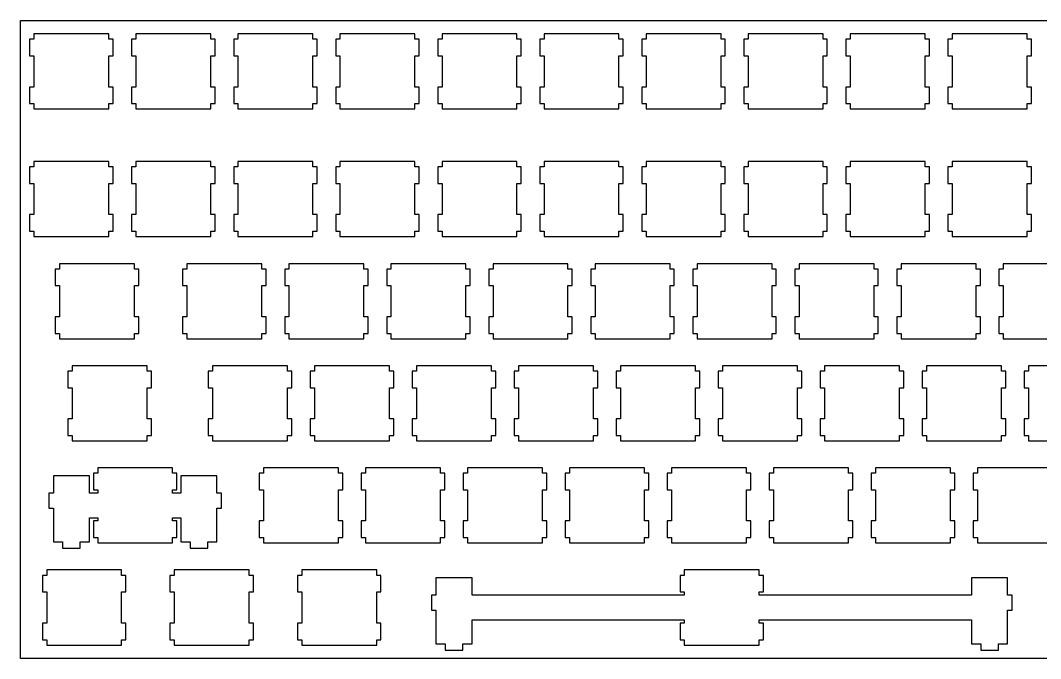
# Model space of a CAD drawing. Extents: x 0 to 305, y 0 to 119.
# Drawn here: x 0.1 to 190.6, y 0.4 to 119.5 of the extents above; entities that cross this region are included whole.
import ezdxf

# ---------------------------------------------------------------- set-up
doc = ezdxf.new("R2010")
doc.units = 0
doc.layers.get('0').update_dxf_attribs({"linetype": 'CONTINUOUS'})

msp = doc.modelspace()

# ---------------------------------------------------------------- linework, layer by layer
at = {"color": 0}
for p, q in [((0.09508, 119.496), (304.895, 119.496)), ((0.09508, 0.4327), (0.09508, 119.496)), ((2.61965, 116.971), (2.61965, 115.971)), ((16.6192, 116.971), (2.61965, 116.971)), ((16.6192, 115.971), (16.6192, 116.971)), ((21.6697, 116.971), (21.6697, 115.971)), ((35.669, 116.971), (21.6697, 116.971)), ((35.669, 115.971), (35.669, 116.971)), ((40.7197, 116.971), (40.7197, 115.971)), ((54.719, 116.971), (40.7197, 116.971)), ((54.719, 115.971), (54.719, 116.971)), ((59.7697, 116.971), (59.7697, 115.971)), ((73.769, 116.971), (59.7697, 116.971)), ((73.769, 115.971), (73.769, 116.971)), ((78.8197, 116.971), (78.8197, 115.971)), ((92.819, 116.971), (78.8197, 116.971)), ((92.819, 115.971), (92.819, 116.971)), ((97.8683, 116.971), (97.8683, 115.971)), ((111.869, 116.971), (97.8683, 116.971)), ((111.869, 115.971), (111.869, 116.971)), ((116.918, 116.971), (116.918, 115.971)), ((130.919, 116.971), (116.918, 116.971)), ((130.919, 115.971), (130.919, 116.971)), ((135.97, 116.971), (135.97, 115.971)), ((149.969, 116.971), (135.97, 116.971)), ((149.969, 115.971), (149.969, 116.971)), ((155.02, 116.971), (155.02, 115.971)), ((169.019, 116.971), (155.02, 116.971)), ((169.019, 115.971), (169.019, 116.971)), ((174.07, 116.971), (174.07, 115.971)), ((188.069, 116.971), (174.07, 116.971)), ((188.069, 115.971), (188.069, 116.971)), ((2.61965, 115.971), (1.81901, 115.971)), ((1.81901, 115.971), (1.81901, 112.871)), ((17.4198, 115.971), (16.6192, 115.971)), ((17.4198, 112.871), (17.4198, 115.971)), ((21.6697, 115.971), (20.869, 115.971)), ((20.869, 115.971), (20.869, 112.871)), ((36.4698, 115.971), (35.669, 115.971)), ((36.4698, 112.871), (36.4698, 115.971)), ((40.7197, 115.971), (39.9189, 115.971)), ((39.9189, 115.971), (39.9189, 112.871)), ((55.5198, 115.971), (54.719, 115.971)), ((55.5198, 112.871), (55.5198, 115.971)), ((59.7697, 115.971), (58.9689, 115.971)), ((58.9689, 115.971), (58.9689, 112.871)), ((74.5698, 115.971), (73.769, 115.971)), ((74.5698, 112.871), (74.5698, 115.971)), ((78.8197, 115.971), (78.0189, 115.971)), ((78.0189, 115.971), (78.0189, 112.871)), ((93.6184, 115.971), (92.819, 115.971)), ((93.6184, 112.871), (93.6184, 115.971)), ((97.8683, 115.971), (97.0689, 115.971)), ((97.0689, 115.971), (97.0689, 112.871)), ((112.668, 115.971), (111.869, 115.971)), ((112.668, 112.871), (112.668, 115.971)), ((116.918, 115.971), (116.119, 115.971)), ((116.119, 115.971), (116.119, 112.871)), ((131.72, 115.971), (130.919, 115.971)), ((131.72, 112.871), (131.72, 115.971)), ((135.97, 115.971), (135.169, 115.971)), ((135.169, 115.971), (135.169, 112.871)), ((150.77, 115.971), (149.969, 115.971)), ((150.77, 112.871), (150.77, 115.971)), ((155.02, 115.971), (154.219, 115.971)), ((154.219, 115.971), (154.219, 112.871)), ((169.82, 115.971), (169.019, 115.971)), ((169.82, 112.871), (169.82, 115.971)), ((174.07, 115.971), (173.269, 115.971)), ((173.269, 115.971), (173.269, 112.871)), ((188.87, 115.971), (188.069, 115.971)), ((188.87, 112.871), (188.87, 115.971)), ((1.81901, 112.871), (2.61965, 112.871)), ((2.61965, 112.871), (2.61965, 107.071)), ((16.6192, 107.071), (16.6192, 112.871)), ((16.6192, 112.871), (17.4198, 112.871)), ((20.869, 112.871), (21.6697, 112.871)), ((21.6697, 112.871), (21.6697, 107.071)), ((35.669, 107.071), (35.669, 112.871)), ((35.669, 112.871), (36.4698, 112.871)), ((39.9189, 112.871), (40.7197, 112.871)), ((40.7197, 112.871), (40.7197, 107.071)), ((54.719, 107.071), (54.719, 112.871)), ((54.719, 112.871), (55.5198, 112.871)), ((58.9689, 112.871), (59.7697, 112.871)), ((59.7697, 112.871), (59.7697, 107.071)), ((73.769, 107.071), (73.769, 112.871)), ((73.769, 112.871), (74.5698, 112.871)), ((78.0189, 112.871), (78.8197, 112.871)), ((78.8197, 112.871), (78.8197, 107.071)), ((92.819, 107.071), (92.819, 112.871)), ((92.819, 112.871), (93.6184, 112.871)), ((97.0689, 112.871), (97.8683, 112.871)), ((97.8683, 112.871), (97.8683, 107.071)), ((111.869, 107.071), (111.869, 112.871)), ((111.869, 112.871), (112.668, 112.871)), ((116.119, 112.871), (116.918, 112.871)), ((116.918, 112.871), (116.918, 107.071)), ((130.919, 107.071), (130.919, 112.871)), ((130.919, 112.871), (131.72, 112.871)), ((135.169, 112.871), (135.97, 112.871)), ((135.97, 112.871), (135.97, 107.071)), ((149.969, 107.071), (149.969, 112.871)), ((149.969, 112.871), (150.77, 112.871)), ((154.219, 112.871), (155.02, 112.871)), ((155.02, 112.871), (155.02, 107.071)), ((169.019, 107.071), (169.019, 112.871)), ((169.019, 112.871), (169.82, 112.871)), ((173.269, 112.871), (174.07, 112.871)), ((174.07, 112.871), (174.07, 107.071)), ((188.069, 107.071), (188.069, 112.871)), ((188.069, 112.871), (188.87, 112.871)), ((2.61965, 107.071), (1.81901, 107.071)), ((1.81901, 107.071), (1.81901, 103.972)), ((17.4198, 107.071), (16.6192, 107.071)), ((17.4198, 103.972), (17.4198, 107.071)), ((21.6697, 107.071), (20.869, 107.071)), ((20.869, 107.071), (20.869, 103.972)), ((36.4698, 107.071), (35.669, 107.071)), ((36.4698, 103.972), (36.4698, 107.071)), ((40.7197, 107.071), (39.9189, 107.071)), ((39.9189, 107.071), (39.9189, 103.972)), ((55.5198, 107.071), (54.719, 107.071)), ((55.5198, 103.972), (55.5198, 107.071)), ((59.7697, 107.071), (58.9689, 107.071)), ((58.9689, 107.071), (58.9689, 103.972)), ((74.5698, 107.071), (73.769, 107.071)), ((74.5698, 103.972), (74.5698, 107.071)), ((78.8197, 107.071), (78.0189, 107.071)), ((78.0189, 107.071), (78.0189, 103.972)), ((93.6184, 107.071), (92.819, 107.071)), ((93.6184, 103.972), (93.6184, 107.071)), ((97.8683, 107.071), (97.0689, 107.071)), ((97.0689, 107.071), (97.0689, 103.972)), ((112.668, 107.071), (111.869, 107.071)), ((112.668, 103.972), (112.668, 107.071)), ((116.918, 107.071), (116.119, 107.071)), ((116.119, 107.071), (116.119, 103.972)), ((131.72, 107.071), (130.919, 107.071)), ((131.72, 103.972), (131.72, 107.071)), ((135.97, 107.071), (135.169, 107.071)), ((135.169, 107.071), (135.169, 103.972)), ((150.77, 107.071), (149.969, 107.071)), ((150.77, 103.972), (150.77, 107.071)), ((155.02, 107.071), (154.219, 107.071)), ((154.219, 107.071), (154.219, 103.972)), ((169.82, 107.071), (169.019, 107.071)), ((169.82, 103.972), (169.82, 107.071)), ((174.07, 107.071), (173.269, 107.071)), ((173.269, 107.071), (173.269, 103.972)), ((188.87, 107.071), (188.069, 107.071)), ((188.87, 103.972), (188.87, 107.071)), ((1.81901, 103.972), (2.61965, 103.972)), ((2.61965, 103.972), (2.61965, 102.971)), ((2.61965, 102.971), (16.6192, 102.971)), ((16.6192, 102.971), (16.6192, 103.972)), ((16.6192, 103.972), (17.4198, 103.972)), ((20.869, 103.972), (21.6697, 103.972)), ((21.6697, 103.972), (21.6697, 102.971)), ((21.6697, 102.971), (35.669, 102.971)), ((35.669, 102.971), (35.669, 103.972)), ((35.669, 103.972), (36.4698, 103.972)), ((39.9189, 103.972), (40.7197, 103.972)), ((40.7197, 103.972), (40.7197, 102.971)), ((40.7197, 102.971), (54.719, 102.971)), ((54.719, 102.971), (54.719, 103.972)), ((54.719, 103.972), (55.5198, 103.972)), ((58.9689, 103.972), (59.7697, 103.972)), ((59.7697, 103.972), (59.7697, 102.971)), ((59.7697, 102.971), (73.769, 102.971)), ((73.769, 102.971), (73.769, 103.972)), ((73.769, 103.972), (74.5698, 103.972)), ((78.0189, 103.972), (78.8197, 103.972)), ((78.8197, 103.972), (78.8197, 102.971)), ((78.8197, 102.971), (92.819, 102.971)), ((92.819, 102.971), (92.819, 103.972)), ((92.819, 103.972), (93.6184, 103.972)), ((97.0689, 103.972), (97.8683, 103.972)), ((97.8683, 103.972), (97.8683, 102.971)), ((97.8683, 102.971), (111.869, 102.971)), ((111.869, 102.971), (111.869, 103.972)), ((111.869, 103.972), (112.668, 103.972)), ((116.119, 103.972), (116.918, 103.972)), ((116.918, 103.972), (116.918, 102.971)), ((116.918, 102.971), (130.919, 102.971)), ((130.919, 102.971), (130.919, 103.972)), ((130.919, 103.972), (131.72, 103.972)), ((135.169, 103.972), (135.97, 103.972)), ((135.97, 103.972), (135.97, 102.971)), ((135.97, 102.971), (149.969, 102.971)), ((149.969, 102.971), (149.969, 103.972)), ((149.969, 103.972), (150.77, 103.972)), ((154.219, 103.972), (155.02, 103.972)), ((155.02, 103.972), (155.02, 102.971)), ((155.02, 102.971), (169.019, 102.971)), ((169.019, 102.971), (169.019, 103.972)), ((169.019, 103.972), (169.82, 103.972)), ((173.269, 103.972), (174.07, 103.972)), ((174.07, 103.972), (174.07, 102.971)), ((174.07, 102.971), (188.069, 102.971)), ((188.069, 102.971), (188.069, 103.972)), ((188.069, 103.972), (188.87, 103.972)), ((2.61965, 92.159), (1.81901, 92.159)), ((1.81901, 92.159), (1.81901, 89.0598)), ((2.61965, 93.1594), (2.61965, 92.159)), ((16.6192, 93.1594), (2.61965, 93.1594)), ((16.6192, 92.159), (16.6192, 93.1594)), ((17.4198, 92.159), (16.6192, 92.159)), ((17.4198, 89.0598), (17.4198, 92.159)), ((21.6697, 92.159), (20.869, 92.159)), ((20.869, 92.159), (20.869, 89.0598)), ((21.6697, 93.1594), (21.6697, 92.159)), ((35.669, 93.1594), (21.6697, 93.1594)), ((35.669, 92.159), (35.669, 93.1594)), ((36.4698, 92.159), (35.669, 92.159)), ((36.4698, 89.0598), (36.4698, 92.159)), ((40.7197, 92.159), (39.9189, 92.159)), ((39.9189, 92.159), (39.9189, 89.0598)), ((40.7197, 93.1594), (40.7197, 92.159)), ((54.719, 93.1594), (40.7197, 93.1594)), ((54.719, 92.159), (54.719, 93.1594)), ((55.5198, 92.159), (54.719, 92.159)), ((55.5198, 89.0598), (55.5198, 92.159)), ((59.7697, 92.159), (58.9689, 92.159)), ((58.9689, 92.159), (58.9689, 89.0598)), ((59.7697, 93.1594), (59.7697, 92.159)), ((73.769, 93.1594), (59.7697, 93.1594)), ((73.769, 92.159), (73.769, 93.1594)), ((74.5698, 92.159), (73.769, 92.159)), ((74.5698, 89.0598), (74.5698, 92.159)), ((78.8197, 92.159), (78.0189, 92.159)), ((78.0189, 92.159), (78.0189, 89.0598)), ((78.8197, 93.1594), (78.8197, 92.159)), ((92.819, 93.1594), (78.8197, 93.1594)), ((92.819, 92.159), (92.819, 93.1594)), ((93.6184, 92.159), (92.819, 92.159)), ((93.6184, 89.0598), (93.6184, 92.159)), ((97.8683, 92.159), (97.0689, 92.159)), ((97.0689, 92.159), (97.0689, 89.0598)), ((97.8683, 93.1594), (97.8683, 92.159)), ((111.869, 93.1594), (97.8683, 93.1594)), ((111.869, 92.159), (111.869, 93.1594)), ((112.668, 92.159), (111.869, 92.159)), ((112.668, 89.0598), (112.668, 92.159)), ((116.918, 92.159), (116.119, 92.159)), ((116.119, 92.159), (116.119, 89.0598)), ((116.918, 93.1594), (116.918, 92.159)), ((130.919, 93.1594), (116.918, 93.1594)), ((130.919, 92.159), (130.919, 93.1594)), ((131.72, 92.159), (130.919, 92.159)), ((131.72, 89.0598), (131.72, 92.159)), ((135.97, 92.159), (135.169, 92.159)), ((135.169, 92.159), (135.169, 89.0598)), ((135.97, 93.1594), (135.97, 92.159)), ((149.969, 93.1594), (135.97, 93.1594)), ((149.969, 92.159), (149.969, 93.1594)), ((150.77, 92.159), (149.969, 92.159)), ((150.77, 89.0598), (150.77, 92.159)), ((155.02, 92.159), (154.219, 92.159)), ((154.219, 92.159), (154.219, 89.0598)), ((155.02, 93.1594), (155.02, 92.159)), ((169.019, 93.1594), (155.02, 93.1594)), ((169.019, 92.159), (169.019, 93.1594)), ((169.82, 92.159), (169.019, 92.159)), ((169.82, 89.0598), (169.82, 92.159)), ((174.07, 92.159), (173.269, 92.159)), ((173.269, 92.159), (173.269, 89.0598)), ((174.07, 93.1594), (174.07, 92.159)), ((188.069, 93.1594), (174.07, 93.1594)), ((188.069, 92.159), (188.069, 93.1594)), ((188.87, 92.159), (188.069, 92.159)), ((188.87, 89.0598), (188.87, 92.159)), ((1.81901, 89.0598), (2.61965, 89.0598)), ((2.61965, 89.0598), (2.61965, 83.2598)), ((16.6192, 83.2598), (16.6192, 89.0598)), ((16.6192, 89.0598), (17.4198, 89.0598)), ((20.869, 89.0598), (21.6697, 89.0598)), ((21.6697, 89.0598), (21.6697, 83.2598)), ((35.669, 83.2598), (35.669, 89.0598)), ((35.669, 89.0598), (36.4698, 89.0598)), ((39.9189, 89.0598), (40.7197, 89.0598)), ((40.7197, 89.0598), (40.7197, 83.2598)), ((54.719, 83.2598), (54.719, 89.0598)), ((54.719, 89.0598), (55.5198, 89.0598)), ((58.9689, 89.0598), (59.7697, 89.0598)), ((59.7697, 89.0598), (59.7697, 83.2598)), ((73.769, 83.2598), (73.769, 89.0598)), ((73.769, 89.0598), (74.5698, 89.0598)), ((78.0189, 89.0598), (78.8197, 89.0598)), ((78.8197, 89.0598), (78.8197, 83.2598)), ((92.819, 83.2598), (92.819, 89.0598)), ((92.819, 89.0598), (93.6184, 89.0598)), ((97.0689, 89.0598), (97.8683, 89.0598)), ((97.8683, 89.0598), (97.8683, 83.2598)), ((111.869, 83.2598), (111.869, 89.0598)), ((111.869, 89.0598), (112.668, 89.0598)), ((116.119, 89.0598), (116.918, 89.0598)), ((116.918, 89.0598), (116.918, 83.2598)), ((130.919, 83.2598), (130.919, 89.0598)), ((130.919, 89.0598), (131.72, 89.0598)), ((135.169, 89.0598), (135.97, 89.0598)), ((135.97, 89.0598), (135.97, 83.2598)), ((149.969, 83.2598), (149.969, 89.0598)), ((149.969, 89.0598), (150.77, 89.0598)), ((154.219, 89.0598), (155.02, 89.0598)), ((155.02, 89.0598), (155.02, 83.2598)), ((169.019, 83.2598), (169.019, 89.0598)), ((169.019, 89.0598), (169.82, 89.0598)), ((173.269, 89.0598), (174.07, 89.0598)), ((174.07, 89.0598), (174.07, 83.2598)), ((188.069, 83.2598), (188.069, 89.0598)), ((188.069, 89.0598), (188.87, 89.0598)), ((2.61965, 83.2598), (1.81901, 83.2598)), ((1.81901, 83.2598), (1.81901, 80.1592)), ((17.4198, 83.2598), (16.6192, 83.2598)), ((17.4198, 80.1592), (17.4198, 83.2598)), ((21.6697, 83.2598), (20.869, 83.2598)), ((20.869, 83.2598), (20.869, 80.1592)), ((36.4698, 83.2598), (35.669, 83.2598)), ((36.4698, 80.1592), (36.4698, 83.2598)), ((40.7197, 83.2598), (39.9189, 83.2598)), ((39.9189, 83.2598), (39.9189, 80.1592)), ((55.5198, 83.2598), (54.719, 83.2598)), ((55.5198, 80.1592), (55.5198, 83.2598)), ((59.7697, 83.2598), (58.9689, 83.2598)), ((58.9689, 83.2598), (58.9689, 80.1592)), ((74.5698, 83.2598), (73.769, 83.2598)), ((74.5698, 80.1592), (74.5698, 83.2598)), ((78.8197, 83.2598), (78.0189, 83.2598)), ((78.0189, 83.2598), (78.0189, 80.1592)), ((93.6184, 83.2598), (92.819, 83.2598)), ((93.6184, 80.1592), (93.6184, 83.2598)), ((97.8683, 83.2598), (97.0689, 83.2598)), ((97.0689, 83.2598), (97.0689, 80.1592)), ((112.668, 83.2598), (111.869, 83.2598)), ((112.668, 80.1592), (112.668, 83.2598)), ((116.918, 83.2598), (116.119, 83.2598)), ((116.119, 83.2598), (116.119, 80.1592)), ((131.72, 83.2598), (130.919, 83.2598)), ((131.72, 80.1592), (131.72, 83.2598)), ((135.97, 83.2598), (135.169, 83.2598)), ((135.169, 83.2598), (135.169, 80.1592)), ((150.77, 83.2598), (149.969, 83.2598)), ((150.77, 80.1592), (150.77, 83.2598)), ((155.02, 83.2598), (154.219, 83.2598)), ((154.219, 83.2598), (154.219, 80.1592)), ((169.82, 83.2598), (169.019, 83.2598)), ((169.82, 80.1592), (169.82, 83.2598)), ((174.07, 83.2598), (173.269, 83.2598)), ((173.269, 83.2598), (173.269, 80.1592)), ((188.87, 83.2598), (188.069, 83.2598)), ((188.87, 80.1592), (188.87, 83.2598)), ((1.81901, 80.1592), (2.61965, 80.1592)), ((2.61965, 80.1592), (2.61965, 79.1587)), ((16.6192, 79.1587), (16.6192, 80.1592)), ((16.6192, 80.1592), (17.4198, 80.1592)), ((20.869, 80.1592), (21.6697, 80.1592)), ((21.6697, 80.1592), (21.6697, 79.1587)), ((35.669, 79.1587), (35.669, 80.1592)), ((35.669, 80.1592), (36.4698, 80.1592)), ((39.9189, 80.1592), (40.7197, 80.1592)), ((40.7197, 80.1592), (40.7197, 79.1587)), ((54.719, 79.1587), (54.719, 80.1592)), ((54.719, 80.1592), (55.5198, 80.1592)), ((58.9689, 80.1592), (59.7697, 80.1592)), ((59.7697, 80.1592), (59.7697, 79.1587)), ((73.769, 79.1587), (73.769, 80.1592)), ((73.769, 80.1592), (74.5698, 80.1592)), ((78.0189, 80.1592), (78.8197, 80.1592)), ((78.8197, 80.1592), (78.8197, 79.1587)), ((92.819, 79.1587), (92.819, 80.1592)), ((92.819, 80.1592), (93.6184, 80.1592)), ((97.0689, 80.1592), (97.8683, 80.1592)), ((97.8683, 80.1592), (97.8683, 79.1587)), ((111.869, 79.1587), (111.869, 80.1592)), ((111.869, 80.1592), (112.668, 80.1592)), ((116.119, 80.1592), (116.918, 80.1592)), ((116.918, 80.1592), (116.918, 79.1587)), ((130.919, 79.1587), (130.919, 80.1592)), ((130.919, 80.1592), (131.72, 80.1592)), ((135.169, 80.1592), (135.97, 80.1592)), ((135.97, 80.1592), (135.97, 79.1587)), ((149.969, 79.1587), (149.969, 80.1592)), ((149.969, 80.1592), (150.77, 80.1592)), ((154.219, 80.1592), (155.02, 80.1592)), ((155.02, 80.1592), (155.02, 79.1587)), ((169.019, 79.1587), (169.019, 80.1592)), ((169.019, 80.1592), (169.82, 80.1592)), ((173.269, 80.1592), (174.07, 80.1592)), ((174.07, 80.1592), (174.07, 79.1587)), ((188.069, 79.1587), (188.069, 80.1592)), ((188.069, 80.1592), (188.87, 80.1592)), ((2.61965, 79.1587), (16.6192, 79.1587)), ((21.6697, 79.1587), (35.669, 79.1587)), ((40.7197, 79.1587), (54.719, 79.1587)), ((59.7697, 79.1587), (73.769, 79.1587)), ((78.8197, 79.1587), (92.819, 79.1587)), ((97.8683, 79.1587), (111.869, 79.1587)), ((116.918, 79.1587), (130.919, 79.1587)), ((135.97, 79.1587), (149.969, 79.1587)), ((155.02, 79.1587), (169.019, 79.1587)), ((174.07, 79.1587), (188.069, 79.1587)), ((7.38216, 73.109), (6.58153, 73.109)), ((6.58153, 73.109), (6.58153, 70.0098)), ((7.38216, 74.1094), (7.38216, 73.109)), ((21.3817, 74.1094), (7.38216, 74.1094)), ((21.3817, 73.109), (21.3817, 74.1094)), ((22.1809, 73.109), (21.3817, 73.109)), ((22.1809, 70.0098), (22.1809, 73.109)), ((31.1947, 73.109), (30.394, 73.109)), ((30.394, 73.109), (30.394, 70.0098)), ((31.1947, 74.1094), (31.1947, 73.109)), ((45.194, 74.1094), (31.1947, 74.1094)), ((45.194, 73.109), (45.194, 74.1094)), ((45.9948, 73.109), (45.194, 73.109)), ((45.9948, 70.0098), (45.9948, 73.109)), ((50.2447, 73.109), (49.4439, 73.109)), ((49.4439, 73.109), (49.4439, 70.0098)), ((50.2447, 74.1094), (50.2447, 73.109)), ((64.244, 74.1094), (50.2447, 74.1094)), ((64.244, 73.109), (64.244, 74.1094)), ((65.0448, 73.109), (64.244, 73.109)), ((65.0448, 70.0098), (65.0448, 73.109)), ((69.2947, 73.109), (68.4939, 73.109)), ((68.4939, 73.109), (68.4939, 70.0098)), ((69.2947, 74.1094), (69.2947, 73.109)), ((83.294, 74.1094), (69.2947, 74.1094)), ((83.294, 73.109), (83.294, 74.1094)), ((84.0948, 73.109), (83.294, 73.109)), ((84.0948, 70.0098), (84.0948, 73.109)), ((88.3447, 73.109), (87.5439, 73.109)), ((87.5439, 73.109), (87.5439, 70.0098)), ((88.3447, 74.1094), (88.3447, 73.109)), ((102.344, 74.1094), (88.3447, 74.1094)), ((102.344, 73.109), (102.344, 74.1094)), ((103.145, 73.109), (102.344, 73.109)), ((103.145, 70.0098), (103.145, 73.109)), ((107.395, 73.109), (106.594, 73.109)), ((106.594, 73.109), (106.594, 70.0098)), ((107.395, 74.1094), (107.395, 73.109)), ((121.394, 74.1094), (107.395, 74.1094)), ((121.394, 73.109), (121.394, 74.1094)), ((122.195, 73.109), (121.394, 73.109)), ((122.195, 70.0098), (122.195, 73.109)), ((126.445, 73.109), (125.644, 73.109)), ((125.644, 73.109), (125.644, 70.0098)), ((126.445, 74.1094), (126.445, 73.109)), ((140.444, 74.1094), (126.445, 74.1094)), ((140.444, 73.109), (140.444, 74.1094)), ((141.245, 73.109), (140.444, 73.109)), ((141.245, 70.0098), (141.245, 73.109)), ((145.495, 73.109), (144.694, 73.109)), ((144.694, 73.109), (144.694, 70.0098)), ((145.495, 74.1094), (145.495, 73.109)), ((159.494, 74.1094), (145.495, 74.1094)), ((159.494, 73.109), (159.494, 74.1094)), ((160.295, 73.109), (159.494, 73.109)), ((160.295, 70.0098), (160.295, 73.109)), ((164.545, 73.109), (163.744, 73.109)), ((163.744, 73.109), (163.744, 70.0098)), ((164.545, 74.1094), (164.545, 73.109)), ((178.544, 74.1094), (164.545, 74.1094)), ((178.544, 73.109), (178.544, 74.1094)), ((179.345, 73.109), (178.544, 73.109)), ((179.345, 70.0098), (179.345, 73.109)), ((183.595, 73.109), (182.794, 73.109)), ((182.794, 73.109), (182.794, 70.0098)), ((183.595, 74.1094), (183.595, 73.109)), ((197.594, 74.1094), (183.595, 74.1094)), ((6.58153, 70.0098), (7.38216, 70.0098)), ((7.38216, 70.0098), (7.38216, 64.2098)), ((21.3817, 64.2098), (21.3817, 70.0098)), ((21.3817, 70.0098), (22.1809, 70.0098)), ((30.394, 70.0098), (31.1947, 70.0098)), ((31.1947, 70.0098), (31.1947, 64.2098)), ((45.194, 64.2098), (45.194, 70.0098)), ((45.194, 70.0098), (45.9948, 70.0098)), ((49.4439, 70.0098), (50.2447, 70.0098)), ((50.2447, 70.0098), (50.2447, 64.2098)), ((64.244, 64.2098), (64.244, 70.0098)), ((64.244, 70.0098), (65.0448, 70.0098)), ((68.4939, 70.0098), (69.2947, 70.0098)), ((69.2947, 70.0098), (69.2947, 64.2098)), ((83.294, 64.2098), (83.294, 70.0098)), ((83.294, 70.0098), (84.0948, 70.0098)), ((87.5439, 70.0098), (88.3447, 70.0098)), ((88.3447, 70.0098), (88.3447, 64.2098)), ((102.344, 64.2098), (102.344, 70.0098)), ((102.344, 70.0098), (103.145, 70.0098)), ((106.594, 70.0098), (107.395, 70.0098)), ((107.395, 70.0098), (107.395, 64.2098)), ((121.394, 64.2098), (121.394, 70.0098)), ((121.394, 70.0098), (122.195, 70.0098)), ((125.644, 70.0098), (126.445, 70.0098)), ((126.445, 70.0098), (126.445, 64.2098)), ((140.444, 64.2098), (140.444, 70.0098)), ((140.444, 70.0098), (141.245, 70.0098)), ((144.694, 70.0098), (145.495, 70.0098)), ((145.495, 70.0098), (145.495, 64.2098)), ((159.494, 64.2098), (159.494, 70.0098)), ((159.494, 70.0098), (160.295, 70.0098)), ((163.744, 70.0098), (164.545, 70.0098)), ((164.545, 70.0098), (164.545, 64.2098)), ((178.544, 64.2098), (178.544, 70.0098)), ((178.544, 70.0098), (179.345, 70.0098)), ((182.794, 70.0098), (183.595, 70.0098)), ((183.595, 70.0098), (183.595, 64.2098)), ((7.38216, 64.2098), (6.58153, 64.2098)), ((6.58153, 64.2098), (6.58153, 61.1092)), ((22.1809, 64.2098), (21.3817, 64.2098)), ((22.1809, 61.1092), (22.1809, 64.2098)), ((31.1947, 64.2098), (30.394, 64.2098)), ((30.394, 64.2098), (30.394, 61.1092)), ((45.9948, 64.2098), (45.194, 64.2098)), ((45.9948, 61.1092), (45.9948, 64.2098)), ((50.2447, 64.2098), (49.4439, 64.2098)), ((49.4439, 64.2098), (49.4439, 61.1092)), ((65.0448, 64.2098), (64.244, 64.2098)), ((65.0448, 61.1092), (65.0448, 64.2098)), ((69.2947, 64.2098), (68.4939, 64.2098)), ((68.4939, 64.2098), (68.4939, 61.1092)), ((84.0948, 64.2098), (83.294, 64.2098)), ((84.0948, 61.1092), (84.0948, 64.2098)), ((88.3447, 64.2098), (87.5439, 64.2098)), ((87.5439, 64.2098), (87.5439, 61.1092)), ((103.145, 64.2098), (102.344, 64.2098)), ((103.145, 61.1092), (103.145, 64.2098)), ((107.395, 64.2098), (106.594, 64.2098)), ((106.594, 64.2098), (106.594, 61.1092)), ((122.195, 64.2098), (121.394, 64.2098)), ((122.195, 61.1092), (122.195, 64.2098)), ((126.445, 64.2098), (125.644, 64.2098)), ((125.644, 64.2098), (125.644, 61.1092)), ((141.245, 64.2098), (140.444, 64.2098)), ((141.245, 61.1092), (141.245, 64.2098)), ((145.495, 64.2098), (144.694, 64.2098)), ((144.694, 64.2098), (144.694, 61.1092)), ((160.295, 64.2098), (159.494, 64.2098)), ((160.295, 61.1092), (160.295, 64.2098)), ((164.545, 64.2098), (163.744, 64.2098)), ((163.744, 64.2098), (163.744, 61.1092)), ((179.345, 64.2098), (178.544, 64.2098)), ((179.345, 61.1092), (179.345, 64.2098)), ((183.595, 64.2098), (182.794, 64.2098)), ((182.794, 64.2098), (182.794, 61.1092)), ((6.58153, 61.1092), (7.38216, 61.1092)), ((7.38216, 61.1092), (7.38216, 60.1087)), ((21.3817, 60.1087), (21.3817, 61.1092)), ((21.3817, 61.1092), (22.1809, 61.1092)), ((30.394, 61.1092), (31.1947, 61.1092)), ((31.1947, 61.1092), (31.1947, 60.1087)), ((45.194, 60.1087), (45.194, 61.1092)), ((45.194, 61.1092), (45.9948, 61.1092)), ((49.4439, 61.1092), (50.2447, 61.1092)), ((50.2447, 61.1092), (50.2447, 60.1087)), ((64.244, 60.1087), (64.244, 61.1092)), ((64.244, 61.1092), (65.0448, 61.1092)), ((68.4939, 61.1092), (69.2947, 61.1092)), ((69.2947, 61.1092), (69.2947, 60.1087)), ((83.294, 60.1087), (83.294, 61.1092)), ((83.294, 61.1092), (84.0948, 61.1092)), ((87.5439, 61.1092), (88.3447, 61.1092)), ((88.3447, 61.1092), (88.3447, 60.1087)), ((102.344, 60.1087), (102.344, 61.1092)), ((102.344, 61.1092), (103.145, 61.1092)), ((106.594, 61.1092), (107.395, 61.1092)), ((107.395, 61.1092), (107.395, 60.1087)), ((121.394, 60.1087), (121.394, 61.1092)), ((121.394, 61.1092), (122.195, 61.1092)), ((125.644, 61.1092), (126.445, 61.1092)), ((126.445, 61.1092), (126.445, 60.1087)), ((140.444, 60.1087), (140.444, 61.1092)), ((140.444, 61.1092), (141.245, 61.1092)), ((144.694, 61.1092), (145.495, 61.1092)), ((145.495, 61.1092), (145.495, 60.1087)), ((159.494, 60.1087), (159.494, 61.1092)), ((159.494, 61.1092), (160.295, 61.1092)), ((163.744, 61.1092), (164.545, 61.1092)), ((164.545, 61.1092), (164.545, 60.1087)), ((178.544, 60.1087), (178.544, 61.1092)), ((178.544, 61.1092), (179.345, 61.1092)), ((182.794, 61.1092), (183.595, 61.1092)), ((183.595, 61.1092), (183.595, 60.1087)), ((7.38216, 60.1087), (21.3817, 60.1087)), ((31.1947, 60.1087), (45.194, 60.1087)), ((50.2447, 60.1087), (64.244, 60.1087)), ((69.2947, 60.1087), (83.294, 60.1087)), ((88.3447, 60.1087), (102.344, 60.1087)), ((107.395, 60.1087), (121.394, 60.1087)), ((126.445, 60.1087), (140.444, 60.1087)), ((145.495, 60.1087), (159.494, 60.1087)), ((164.545, 60.1087), (178.544, 60.1087)), ((183.595, 60.1087), (197.594, 60.1087)), ((9.76203, 54.059), (8.96278, 54.059)), ((8.96278, 54.059), (8.96278, 50.9598)), ((9.76203, 55.0594), (9.76203, 54.059)), ((23.7629, 55.0594), (9.76203, 55.0594)), ((23.7629, 54.059), (23.7629, 55.0594)), ((24.5622, 54.059), (23.7629, 54.059)), ((24.5622, 50.9598), (24.5622, 54.059)), ((35.9572, 54.059), (35.1565, 54.059)), ((35.1565, 54.059), (35.1565, 50.9598)), ((35.9572, 55.0594), (35.9572, 54.059)), ((49.9565, 55.0594), (35.9572, 55.0594)), ((49.9565, 54.059), (49.9565, 55.0594)), ((50.7559, 54.059), (49.9565, 54.059)), ((50.7559, 50.9598), (50.7559, 54.059)), ((55.0072, 54.059), (54.2064, 54.059)), ((54.2064, 54.059), (54.2064, 50.9598)), ((55.0072, 55.0594), (55.0072, 54.059)), ((69.0065, 55.0594), (55.0072, 55.0594)), ((69.0065, 54.059), (69.0065, 55.0594)), ((69.8059, 54.059), (69.0065, 54.059)), ((69.8059, 50.9598), (69.8059, 54.059)), ((74.0572, 54.059), (73.2564, 54.059)), ((73.2564, 54.059), (73.2564, 50.9598)), ((74.0572, 55.0594), (74.0572, 54.059)), ((88.0565, 55.0594), (74.0572, 55.0594)), ((88.0565, 54.059), (88.0565, 55.0594)), ((88.8559, 54.059), (88.0565, 54.059)), ((88.8559, 50.9598), (88.8559, 54.059)), ((93.1072, 54.059), (92.3064, 54.059)), ((92.3064, 54.059), (92.3064, 50.9598)), ((93.1072, 55.0594), (93.1072, 54.059)), ((107.107, 55.0594), (93.1072, 55.0594)), ((107.107, 54.059), (107.107, 55.0594)), ((107.906, 54.059), (107.107, 54.059)), ((107.906, 50.9598), (107.906, 54.059)), ((112.157, 54.059), (111.356, 54.059)), ((111.356, 54.059), (111.356, 50.9598)), ((112.157, 55.0594), (112.157, 54.059)), ((126.157, 55.0594), (112.157, 55.0594)), ((126.157, 54.059), (126.157, 55.0594)), ((126.956, 54.059), (126.157, 54.059)), ((126.956, 50.9598), (126.956, 54.059)), ((131.207, 54.059), (130.406, 54.059)), ((130.406, 54.059), (130.406, 50.9598)), ((131.207, 55.0594), (131.207, 54.059)), ((145.207, 55.0594), (131.207, 55.0594)), ((145.207, 54.059), (145.207, 55.0594)), ((146.006, 54.059), (145.207, 54.059)), ((146.006, 50.9598), (146.006, 54.059)), ((150.257, 54.059), (149.456, 54.059)), ((149.456, 54.059), (149.456, 50.9598)), ((150.257, 55.0594), (150.257, 54.059)), ((164.257, 55.0594), (150.257, 55.0594)), ((164.257, 54.059), (164.257, 55.0594)), ((165.056, 54.059), (164.257, 54.059)), ((165.056, 50.9598), (165.056, 54.059)), ((169.307, 54.059), (168.506, 54.059)), ((168.506, 54.059), (168.506, 50.9598)), ((169.307, 55.0594), (169.307, 54.059)), ((183.307, 55.0594), (169.307, 55.0594)), ((183.307, 54.059), (183.307, 55.0594)), ((184.106, 54.059), (183.307, 54.059)), ((184.106, 50.9598), (184.106, 54.059)), ((188.357, 54.059), (187.556, 54.059)), ((187.556, 54.059), (187.556, 50.9598)), ((188.357, 55.0594), (188.357, 54.059)), ((202.357, 55.0594), (188.357, 55.0594)), ((8.96278, 50.9598), (9.76203, 50.9598)), ((9.76203, 50.9598), (9.76203, 45.1598)), ((23.7629, 45.1598), (23.7629, 50.9598)), ((23.7629, 50.9598), (24.5622, 50.9598)), ((35.1565, 50.9598), (35.9572, 50.9598)), ((35.9572, 50.9598), (35.9572, 45.1598)), ((49.9565, 45.1598), (49.9565, 50.9598)), ((49.9565, 50.9598), (50.7559, 50.9598)), ((54.2064, 50.9598), (55.0072, 50.9598)), ((55.0072, 50.9598), (55.0072, 45.1598)), ((69.0065, 45.1598), (69.0065, 50.9598)), ((69.0065, 50.9598), (69.8059, 50.9598)), ((73.2564, 50.9598), (74.0572, 50.9598)), ((74.0572, 50.9598), (74.0572, 45.1598)), ((88.0565, 45.1598), (88.0565, 50.9598)), ((88.0565, 50.9598), (88.8559, 50.9598)), ((92.3064, 50.9598), (93.1072, 50.9598)), ((93.1072, 50.9598), (93.1072, 45.1598)), ((107.107, 45.1598), (107.107, 50.9598)), ((107.107, 50.9598), (107.906, 50.9598)), ((111.356, 50.9598), (112.157, 50.9598)), ((112.157, 50.9598), (112.157, 45.1598)), ((126.157, 45.1598), (126.157, 50.9598)), ((126.157, 50.9598), (126.956, 50.9598)), ((130.406, 50.9598), (131.207, 50.9598)), ((131.207, 50.9598), (131.207, 45.1598)), ((145.207, 45.1598), (145.207, 50.9598)), ((145.207, 50.9598), (146.006, 50.9598)), ((149.456, 50.9598), (150.257, 50.9598)), ((150.257, 50.9598), (150.257, 45.1598)), ((164.257, 45.1598), (164.257, 50.9598)), ((164.257, 50.9598), (165.056, 50.9598)), ((168.506, 50.9598), (169.307, 50.9598)), ((169.307, 50.9598), (169.307, 45.1598)), ((183.307, 45.1598), (183.307, 50.9598)), ((183.307, 50.9598), (184.106, 50.9598)), ((187.556, 50.9598), (188.357, 50.9598)), ((188.357, 50.9598), (188.357, 45.1598)), ((9.76203, 45.1598), (8.96278, 45.1598)), ((8.96278, 45.1598), (8.96278, 42.0592)), ((24.5622, 45.1598), (23.7629, 45.1598)), ((24.5622, 42.0592), (24.5622, 45.1598)), ((35.9572, 45.1598), (35.1565, 45.1598)), ((35.1565, 45.1598), (35.1565, 42.0592)), ((50.7559, 45.1598), (49.9565, 45.1598)), ((50.7559, 42.0592), (50.7559, 45.1598)), ((55.0072, 45.1598), (54.2064, 45.1598)), ((54.2064, 45.1598), (54.2064, 42.0592)), ((69.8059, 45.1598), (69.0065, 45.1598)), ((69.8059, 42.0592), (69.8059, 45.1598)), ((74.0572, 45.1598), (73.2564, 45.1598)), ((73.2564, 45.1598), (73.2564, 42.0592)), ((88.8559, 45.1598), (88.0565, 45.1598)), ((88.8559, 42.0592), (88.8559, 45.1598)), ((93.1072, 45.1598), (92.3064, 45.1598)), ((92.3064, 45.1598), (92.3064, 42.0592)), ((107.906, 45.1598), (107.107, 45.1598)), ((107.906, 42.0592), (107.906, 45.1598)), ((112.157, 45.1598), (111.356, 45.1598)), ((111.356, 45.1598), (111.356, 42.0592)), ((126.956, 45.1598), (126.157, 45.1598)), ((126.956, 42.0592), (126.956, 45.1598)), ((131.207, 45.1598), (130.406, 45.1598)), ((130.406, 45.1598), (130.406, 42.0592)), ((146.006, 45.1598), (145.207, 45.1598)), ((146.006, 42.0592), (146.006, 45.1598)), ((150.257, 45.1598), (149.456, 45.1598)), ((149.456, 45.1598), (149.456, 42.0592)), ((165.056, 45.1598), (164.257, 45.1598)), ((165.056, 42.0592), (165.056, 45.1598)), ((169.307, 45.1598), (168.506, 45.1598)), ((168.506, 45.1598), (168.506, 42.0592)), ((184.106, 45.1598), (183.307, 45.1598)), ((184.106, 42.0592), (184.106, 45.1598)), ((188.357, 45.1598), (187.556, 45.1598)), ((187.556, 45.1598), (187.556, 42.0592)), ((8.96278, 42.0592), (9.76203, 42.0592)), ((9.76203, 42.0592), (9.76203, 41.0587)), ((23.7629, 41.0587), (23.7629, 42.0592)), ((23.7629, 42.0592), (24.5622, 42.0592)), ((35.1565, 42.0592), (35.9572, 42.0592)), ((35.9572, 42.0592), (35.9572, 41.0587)), ((49.9565, 41.0587), (49.9565, 42.0592)), ((49.9565, 42.0592), (50.7559, 42.0592)), ((54.2064, 42.0592), (55.0072, 42.0592)), ((55.0072, 42.0592), (55.0072, 41.0587)), ((69.0065, 41.0587), (69.0065, 42.0592)), ((69.0065, 42.0592), (69.8059, 42.0592)), ((73.2564, 42.0592), (74.0572, 42.0592)), ((74.0572, 42.0592), (74.0572, 41.0587)), ((88.0565, 41.0587), (88.0565, 42.0592)), ((88.0565, 42.0592), (88.8559, 42.0592)), ((92.3064, 42.0592), (93.1072, 42.0592)), ((93.1072, 42.0592), (93.1072, 41.0587)), ((107.107, 41.0587), (107.107, 42.0592)), ((107.107, 42.0592), (107.906, 42.0592)), ((111.356, 42.0592), (112.157, 42.0592)), ((112.157, 42.0592), (112.157, 41.0587)), ((126.157, 41.0587), (126.157, 42.0592)), ((126.157, 42.0592), (126.956, 42.0592)), ((130.406, 42.0592), (131.207, 42.0592)), ((131.207, 42.0592), (131.207, 41.0587)), ((145.207, 41.0587), (145.207, 42.0592)), ((145.207, 42.0592), (146.006, 42.0592)), ((149.456, 42.0592), (150.257, 42.0592)), ((150.257, 42.0592), (150.257, 41.0587)), ((164.257, 41.0587), (164.257, 42.0592)), ((164.257, 42.0592), (165.056, 42.0592)), ((168.506, 42.0592), (169.307, 42.0592)), ((169.307, 42.0592), (169.307, 41.0587)), ((183.307, 41.0587), (183.307, 42.0592)), ((183.307, 42.0592), (184.106, 42.0592)), ((187.556, 42.0592), (188.357, 42.0592)), ((188.357, 42.0592), (188.357, 41.0587)), ((9.76203, 41.0587), (23.7629, 41.0587)), ((35.9572, 41.0587), (49.9565, 41.0587)), ((55.0072, 41.0587), (69.0065, 41.0587)), ((74.0572, 41.0587), (88.0565, 41.0587)), ((93.1072, 41.0587), (107.107, 41.0587)), ((112.157, 41.0587), (126.157, 41.0587)), ((131.207, 41.0587), (145.207, 41.0587)), ((150.257, 41.0587), (164.257, 41.0587)), ((169.307, 41.0587), (183.307, 41.0587)), ((188.357, 41.0587), (202.357, 41.0587)), ((13.0004, 34.5392), (6.2508, 34.5392)), ((6.2508, 34.5392), (6.2508, 31.309)), ((13.0004, 31.309), (13.0004, 34.5392)), ((14.5259, 35.0091), (13.7253, 35.0091)), ((13.7253, 35.0091), (13.7253, 31.9098)), ((14.5259, 36.0094), (14.5259, 35.0091)), ((28.5254, 36.0094), (14.5259, 36.0094)), ((28.5254, 35.0091), (28.5254, 36.0094)), ((29.326, 35.0091), (28.5254, 35.0091)), ((29.326, 31.9098), (29.326, 35.0091)), ((36.8004, 34.5392), (30.0509, 34.5392)), ((30.0509, 34.5392), (30.0509, 31.309)), ((36.8004, 31.309), (36.8004, 34.5392)), ((45.4822, 35.0091), (44.6814, 35.0091)), ((44.6814, 35.0091), (44.6814, 31.9098)), ((45.4822, 36.0094), (45.4822, 35.0091)), ((59.4815, 36.0094), (45.4822, 36.0094)), ((59.4815, 35.0091), (59.4815, 36.0094)), ((60.2809, 35.0091), (59.4815, 35.0091)), ((60.2809, 31.9098), (60.2809, 35.0091)), ((64.5322, 35.0091), (63.7314, 35.0091)), ((63.7314, 35.0091), (63.7314, 31.9098)), ((64.5322, 36.0094), (64.5322, 35.0091)), ((78.5315, 36.0094), (64.5322, 36.0094)), ((78.5315, 35.0091), (78.5315, 36.0094)), ((79.3309, 35.0091), (78.5315, 35.0091)), ((79.3309, 31.9098), (79.3309, 35.0091)), ((83.5822, 35.0091), (82.7814, 35.0091)), ((82.7814, 35.0091), (82.7814, 31.9098)), ((83.5822, 36.0094), (83.5822, 35.0091)), ((97.5815, 36.0094), (83.5822, 36.0094)), ((97.5815, 35.0091), (97.5815, 36.0094)), ((98.3809, 35.0091), (97.5815, 35.0091)), ((98.3809, 31.9098), (98.3809, 35.0091)), ((102.632, 35.0091), (101.831, 35.0091)), ((101.831, 35.0091), (101.831, 31.9098)), ((102.632, 36.0094), (102.632, 35.0091)), ((116.632, 36.0094), (102.632, 36.0094)), ((116.632, 35.0091), (116.632, 36.0094)), ((117.431, 35.0091), (116.632, 35.0091)), ((117.431, 31.9098), (117.431, 35.0091)), ((121.682, 35.0091), (120.881, 35.0091)), ((120.881, 35.0091), (120.881, 31.9098)), ((121.682, 36.0094), (121.682, 35.0091)), ((135.682, 36.0094), (121.682, 36.0094)), ((135.682, 35.0091), (135.682, 36.0094)), ((136.481, 35.0091), (135.682, 35.0091)), ((136.481, 31.9098), (136.481, 35.0091)), ((140.732, 35.0091), (139.931, 35.0091)), ((139.931, 35.0091), (139.931, 31.9098)), ((140.732, 36.0094), (140.732, 35.0091)), ((154.732, 36.0094), (140.732, 36.0094)), ((154.732, 35.0091), (154.732, 36.0094)), ((155.531, 35.0091), (154.732, 35.0091)), ((155.531, 31.9098), (155.531, 35.0091)), ((159.782, 35.0091), (158.981, 35.0091)), ((158.981, 35.0091), (158.981, 31.9098)), ((159.782, 36.0094), (159.782, 35.0091)), ((173.782, 36.0094), (159.782, 36.0094)), ((173.782, 35.0091), (173.782, 36.0094)), ((174.581, 35.0091), (173.782, 35.0091)), ((174.581, 31.9098), (174.581, 35.0091)), ((178.832, 35.0091), (178.031, 35.0091)), ((178.031, 35.0091), (178.031, 31.9098)), ((178.832, 36.0094), (178.832, 35.0091)), ((192.832, 36.0094), (178.832, 36.0094)), ((6.2508, 31.309), (5.42533, 31.309)), ((5.42533, 31.309), (5.42533, 28.5089)), ((14.5259, 31.309), (13.0004, 31.309)), ((13.7253, 31.9098), (14.5259, 31.9098)), ((14.5259, 31.9098), (14.5259, 31.309)), ((28.5254, 31.309), (28.5254, 31.9098)), ((28.5254, 31.9098), (29.326, 31.9098)), ((30.0509, 31.309), (28.5254, 31.309)), ((37.6259, 31.309), (36.8004, 31.309)), ((37.6259, 28.5089), (37.6259, 31.309)), ((44.6814, 31.9098), (45.4822, 31.9098)), ((45.4822, 31.9098), (45.4822, 26.1097)), ((59.4815, 26.1097), (59.4815, 31.9098)), ((59.4815, 31.9098), (60.2809, 31.9098)), ((63.7314, 31.9098), (64.5322, 31.9098)), ((64.5322, 31.9098), (64.5322, 26.1097)), ((78.5315, 26.1097), (78.5315, 31.9098)), ((78.5315, 31.9098), (79.3309, 31.9098)), ((82.7814, 31.9098), (83.5822, 31.9098)), ((83.5822, 31.9098), (83.5822, 26.1097)), ((97.5815, 26.1097), (97.5815, 31.9098)), ((97.5815, 31.9098), (98.3809, 31.9098)), ((101.831, 31.9098), (102.632, 31.9098)), ((102.632, 31.9098), (102.632, 26.1097)), ((116.632, 26.1097), (116.632, 31.9098)), ((116.632, 31.9098), (117.431, 31.9098)), ((120.881, 31.9098), (121.682, 31.9098)), ((121.682, 31.9098), (121.682, 26.1097)), ((135.682, 26.1097), (135.682, 31.9098)), ((135.682, 31.9098), (136.481, 31.9098)), ((139.931, 31.9098), (140.732, 31.9098)), ((140.732, 31.9098), (140.732, 26.1097)), ((154.732, 26.1097), (154.732, 31.9098)), ((154.732, 31.9098), (155.531, 31.9098)), ((158.981, 31.9098), (159.782, 31.9098)), ((159.782, 31.9098), (159.782, 26.1097)), ((173.782, 26.1097), (173.782, 31.9098)), ((173.782, 31.9098), (174.581, 31.9098)), ((178.031, 31.9098), (178.832, 31.9098)), ((178.832, 31.9098), (178.832, 26.1097)), ((5.42533, 28.5089), (6.2508, 28.5089)), ((6.2508, 28.5089), (6.2508, 22.2388)), ((13.0004, 22.2388), (13.0004, 26.7091)), ((13.0004, 26.7091), (14.5259, 26.7091)), ((14.5259, 26.7091), (14.5259, 26.1097)), ((28.5254, 26.1097), (28.5254, 26.7091)), ((28.5254, 26.7091), (30.0509, 26.7091)), ((30.0509, 26.7091), (30.0509, 22.2388)), ((36.8004, 22.2388), (36.8004, 28.5089)), ((36.8004, 28.5089), (37.6259, 28.5089)), ((14.5259, 26.1097), (13.7253, 26.1097)), ((13.7253, 26.1097), (13.7253, 23.0091)), ((29.326, 26.1097), (28.5254, 26.1097)), ((29.326, 23.0091), (29.326, 26.1097)), ((45.4822, 26.1097), (44.6814, 26.1097)), ((44.6814, 26.1097), (44.6814, 23.0091)), ((60.2809, 26.1097), (59.4815, 26.1097)), ((60.2809, 23.0091), (60.2809, 26.1097)), ((64.5322, 26.1097), (63.7314, 26.1097)), ((63.7314, 26.1097), (63.7314, 23.0091)), ((79.3309, 26.1097), (78.5315, 26.1097)), ((79.3309, 23.0091), (79.3309, 26.1097)), ((83.5822, 26.1097), (82.7814, 26.1097)), ((82.7814, 26.1097), (82.7814, 23.0091)), ((98.3809, 26.1097), (97.5815, 26.1097)), ((98.3809, 23.0091), (98.3809, 26.1097)), ((102.632, 26.1097), (101.831, 26.1097)), ((101.831, 26.1097), (101.831, 23.0091)), ((117.431, 26.1097), (116.632, 26.1097)), ((117.431, 23.0091), (117.431, 26.1097)), ((121.682, 26.1097), (120.881, 26.1097)), ((120.881, 26.1097), (120.881, 23.0091)), ((136.481, 26.1097), (135.682, 26.1097)), ((136.481, 23.0091), (136.481, 26.1097)), ((140.732, 26.1097), (139.931, 26.1097)), ((139.931, 26.1097), (139.931, 23.0091)), ((155.531, 26.1097), (154.732, 26.1097)), ((155.531, 23.0091), (155.531, 26.1097)), ((159.782, 26.1097), (158.981, 26.1097)), ((158.981, 26.1097), (158.981, 23.0091)), ((174.581, 26.1097), (173.782, 26.1097)), ((174.581, 23.0091), (174.581, 26.1097)), ((178.832, 26.1097), (178.031, 26.1097)), ((178.031, 26.1097), (178.031, 23.0091)), ((13.7253, 23.0091), (14.5259, 23.0091)), ((14.5259, 23.0091), (14.5259, 22.0086)), ((28.5254, 22.0086), (28.5254, 23.0091)), ((28.5254, 23.0091), (29.326, 23.0091)), ((44.6814, 23.0091), (45.4822, 23.0091)), ((45.4822, 23.0091), (45.4822, 22.0086)), ((59.4815, 22.0086), (59.4815, 23.0091)), ((59.4815, 23.0091), (60.2809, 23.0091)), ((63.7314, 23.0091), (64.5322, 23.0091)), ((64.5322, 23.0091), (64.5322, 22.0086)), ((78.5315, 22.0086), (78.5315, 23.0091)), ((78.5315, 23.0091), (79.3309, 23.0091)), ((82.7814, 23.0091), (83.5822, 23.0091)), ((83.5822, 23.0091), (83.5822, 22.0086)), ((97.5815, 22.0086), (97.5815, 23.0091)), ((97.5815, 23.0091), (98.3809, 23.0091)), ((101.831, 23.0091), (102.632, 23.0091)), ((102.632, 23.0091), (102.632, 22.0086)), ((116.632, 22.0086), (116.632, 23.0091)), ((116.632, 23.0091), (117.431, 23.0091)), ((120.881, 23.0091), (121.682, 23.0091)), ((121.682, 23.0091), (121.682, 22.0086)), ((135.682, 22.0086), (135.682, 23.0091)), ((135.682, 23.0091), (136.481, 23.0091)), ((139.931, 23.0091), (140.732, 23.0091)), ((140.732, 23.0091), (140.732, 22.0086)), ((154.732, 22.0086), (154.732, 23.0091)), ((154.732, 23.0091), (155.531, 23.0091)), ((158.981, 23.0091), (159.782, 23.0091)), ((159.782, 23.0091), (159.782, 22.0086)), ((173.782, 22.0086), (173.782, 23.0091)), ((173.782, 23.0091), (174.581, 23.0091)), ((178.031, 23.0091), (178.832, 23.0091)), ((178.832, 23.0091), (178.832, 22.0086)), ((6.2508, 22.2388), (7.97609, 22.2388)), ((7.97609, 22.2388), (7.97609, 21.0385)), ((7.97609, 21.0385), (11.2751, 21.0385)), ((11.2751, 21.0385), (11.2751, 22.2388)), ((11.2751, 22.2388), (13.0004, 22.2388)), ((14.5259, 22.0086), (28.5254, 22.0086)), ((30.0509, 22.2388), (31.7748, 22.2388)), ((31.7748, 22.2388), (31.7748, 21.0385)), ((31.7748, 21.0385), (35.0752, 21.0385)), ((35.0752, 21.0385), (35.0752, 22.2388)), ((35.0752, 22.2388), (36.8004, 22.2388)), ((45.4822, 22.0086), (59.4815, 22.0086)), ((64.5322, 22.0086), (78.5315, 22.0086)), ((83.5822, 22.0086), (97.5815, 22.0086)), ((102.632, 22.0086), (116.632, 22.0086)), ((121.682, 22.0086), (135.682, 22.0086)), ((140.732, 22.0086), (154.732, 22.0086)), ((159.782, 22.0086), (173.782, 22.0086)), ((178.832, 22.0086), (192.832, 22.0086)), ((5.00091, 15.9591), (4.20028, 15.9591)), ((4.20028, 15.9591), (4.20028, 12.8598)), ((5.00091, 16.9595), (5.00091, 15.9591)), ((19.0004, 16.9595), (5.00091, 16.9595)), ((19.0004, 15.9591), (19.0004, 16.9595)), ((19.801, 15.9591), (19.0004, 15.9591)), ((19.801, 12.8598), (19.801, 15.9591)), ((28.812, 15.9591), (28.0128, 15.9591)), ((28.0128, 15.9591), (28.0128, 12.8598)), ((28.812, 16.9595), (28.812, 15.9591)), ((42.8128, 16.9595), (28.812, 16.9595)), ((42.8128, 15.9591), (42.8128, 16.9595)), ((43.6122, 15.9591), (42.8128, 15.9591)), ((43.6122, 12.8598), (43.6122, 15.9591)), ((52.626, 15.9591), (51.8252, 15.9591)), ((51.8252, 15.9591), (51.8252, 12.8598)), ((52.626, 16.9595), (52.626, 15.9591)), ((66.6253, 16.9595), (52.626, 16.9595)), ((66.6253, 15.9591), (66.6253, 16.9595)), ((67.4261, 15.9591), (66.6253, 15.9591)), ((67.4261, 12.8598), (67.4261, 15.9591)), ((84.4381, 15.4892), (77.687, 15.4892)), ((77.687, 15.4892), (77.687, 12.259)), ((84.4381, 12.259), (84.4381, 15.4892)), ((124.062, 15.9591), (123.263, 15.9591)), ((123.263, 15.9591), (123.263, 12.8598)), ((124.062, 16.9595), (124.062, 15.9591)), ((138.063, 16.9595), (124.062, 16.9595)), ((138.063, 15.9591), (138.063, 16.9595)), ((138.862, 15.9591), (138.063, 15.9591)), ((138.862, 12.8598), (138.862, 15.9591)), ((184.438, 15.4892), (177.687, 15.4892)), ((177.687, 15.4892), (177.687, 12.259)), ((184.438, 12.259), (184.438, 15.4892)), ((4.20028, 12.8598), (5.00091, 12.8598)), ((5.00091, 12.8598), (5.00091, 7.05968)), ((19.0004, 7.05968), (19.0004, 12.8598)), ((19.0004, 12.8598), (19.801, 12.8598)), ((28.0128, 12.8598), (28.812, 12.8598)), ((28.812, 12.8598), (28.812, 7.05968)), ((42.8128, 7.05968), (42.8128, 12.8598)), ((42.8128, 12.8598), (43.6122, 12.8598)), ((51.8252, 12.8598), (52.626, 12.8598)), ((52.626, 12.8598), (52.626, 7.05968)), ((66.6253, 7.05968), (66.6253, 12.8598)), ((66.6253, 12.8598), (67.4261, 12.8598)), ((77.687, 12.259), (76.8629, 12.259)), ((76.8629, 12.259), (76.8629, 9.45885)), ((124.062, 12.259), (84.4381, 12.259)), ((123.263, 12.8598), (124.062, 12.8598)), ((124.062, 12.8598), (124.062, 12.259)), ((138.063, 12.259), (138.063, 12.8598)), ((138.063, 12.8598), (138.862, 12.8598)), ((177.687, 12.259), (138.063, 12.259)), ((185.262, 12.259), (184.438, 12.259)), ((185.262, 9.45885), (185.262, 12.259)), ((76.8629, 9.45885), (77.687, 9.45885)), ((77.687, 9.45885), (77.687, 3.18878)), ((84.4381, 3.18878), (84.4381, 7.65912)), ((84.4381, 7.65912), (124.062, 7.65912)), ((124.062, 7.65912), (124.062, 7.05968)), ((138.063, 7.05968), (138.063, 7.65912)), ((138.063, 7.65912), (177.687, 7.65912)), ((177.687, 7.65912), (177.687, 3.18878)), ((184.438, 3.18878), (184.438, 9.45885)), ((184.438, 9.45885), (185.262, 9.45885)), ((5.00091, 7.05968), (4.20028, 7.05968)), ((4.20028, 7.05968), (4.20028, 3.95912)), ((19.801, 7.05968), (19.0004, 7.05968)), ((19.801, 3.95912), (19.801, 7.05968)), ((28.812, 7.05968), (28.0128, 7.05968)), ((28.0128, 7.05968), (28.0128, 3.95912)), ((43.6122, 7.05968), (42.8128, 7.05968)), ((43.6122, 3.95912), (43.6122, 7.05968)), ((52.626, 7.05968), (51.8252, 7.05968)), ((51.8252, 7.05968), (51.8252, 3.95912)), ((67.4261, 7.05968), (66.6253, 7.05968)), ((67.4261, 3.95912), (67.4261, 7.05968)), ((124.062, 7.05968), (123.263, 7.05968)), ((123.263, 7.05968), (123.263, 3.95912)), ((138.862, 7.05968), (138.063, 7.05968)), ((138.862, 3.95912), (138.862, 7.05968)), ((4.20028, 3.95912), (5.00091, 3.95912)), ((5.00091, 3.95912), (5.00091, 2.95865)), ((19.0004, 2.95865), (19.0004, 3.95912)), ((19.0004, 3.95912), (19.801, 3.95912)), ((28.0128, 3.95912), (28.812, 3.95912)), ((28.812, 3.95912), (28.812, 2.95865)), ((42.8128, 2.95865), (42.8128, 3.95912)), ((42.8128, 3.95912), (43.6122, 3.95912)), ((51.8252, 3.95912), (52.626, 3.95912)), ((52.626, 3.95912), (52.626, 2.95865)), ((66.6253, 2.95865), (66.6253, 3.95912)), ((66.6253, 3.95912), (67.4261, 3.95912)), ((123.263, 3.95912), (124.062, 3.95912)), ((124.062, 3.95912), (124.062, 2.95865)), ((138.063, 2.95865), (138.063, 3.95912)), ((138.063, 3.95912), (138.862, 3.95912)), ((5.00091, 2.95865), (19.0004, 2.95865)), ((28.812, 2.95865), (42.8128, 2.95865)), ((52.626, 2.95865), (66.6253, 2.95865)), ((77.687, 3.18878), (79.412, 3.18878)), ((79.412, 3.18878), (79.412, 1.98851)), ((79.412, 1.98851), (82.7126, 1.98851)), ((82.7126, 1.98851), (82.7126, 3.18878)), ((82.7126, 3.18878), (84.4381, 3.18878)), ((124.062, 2.95865), (138.063, 2.95865)), ((177.687, 3.18878), (179.412, 3.18878)), ((179.412, 3.18878), (179.412, 1.98851)), ((179.412, 1.98851), (182.713, 1.98851)), ((182.713, 1.98851), (182.713, 3.18878)), ((182.713, 3.18878), (184.438, 3.18878)), ((304.895, 0.4327), (0.09508, 0.4327))]:
    msp.add_line(p, q, dxfattribs=at)

doc.saveas('drawing.dxf')
